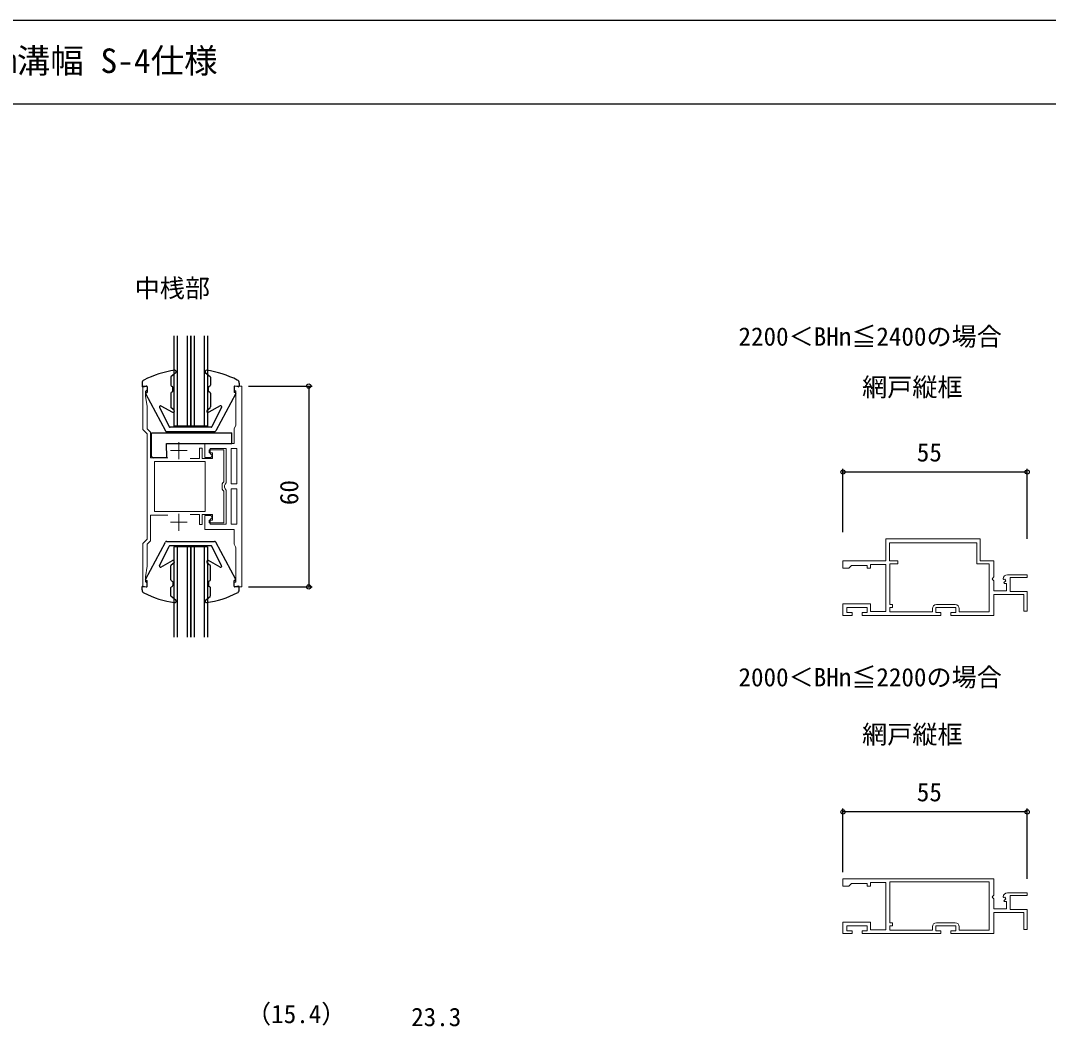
# Model space of a CAD drawing. Units: millimetres, scale not verified. Extents: x -437 to 438, y -331 to 329.
# Drawn here: x -133.1 to 173.9, y -6.7 to 293.7 of the extents above; entities that cross this region are included whole.
import ezdxf
from ezdxf.enums import TextEntityAlignment as Align

# ---------------------------------------------------------------- set-up
doc = ezdxf.new("R2010")
doc.units = ezdxf.units.MM
doc.header["$LTSCALE"] = 2
for name, color, linetype in [('0-1_USER1', 3, 'Continuous'), ('0-4_YKK_12', 2, 'Continuous'), ('0-5_YKK_13', 4, 'Continuous'), ('0-7_YKK_D', 6, 'Continuous'), ('0-8_YKK_ZWAK', 7, 'Continuous')]:
    doc.layers.add(name, color=color, linetype=linetype)
doc.layers.add('0-2_YKK_11', color=7, linetype='Continuous', lineweight=18)
doc.styles.add('ＭＳ ゴシック', font='')
doc.styles.get('ＭＳ ゴシック').set_extended_font_data('MS Gothic')

msp = doc.modelspace()

# ---------------------------------------------------------------- linework, layer by layer
at = {"layer": '0-2_YKK_11'}
for p, q in [((-85.795, 167.736), (-85.795, 162.736)), ((-88.295, 165.236), (-83.295, 165.236)), ((-85.795, 146.336), (-85.795, 141.336)), ((-88.295, 143.836), (-83.295, 143.836)), ((140.4, 119.253), (146, 119.253)), ((146, 24.253), (140.4, 24.253))]:
    msp.add_line(p, q, dxfattribs=at)
for points in [[(-89.131, 163.136), (-94.295, 163.136), (-94.295, 170.791), (-95.295, 171.791), (-95.295, 178.379), (-95.795, 181.536), (-95.795, 182.936), (-95.595, 183.136), (-95.295, 183.436), (-95.295, 184.536), (-96.595, 184.536), (-96.595, 171.536), (-95.295, 170.236), (-95.295, 154.536), (-95.295, 138.836), (-96.595, 137.536), (-96.595, 124.536), (-95.295, 124.536), (-95.295, 125.636), (-95.595, 125.936), (-95.795, 126.136), (-95.795, 127.536), (-95.295, 130.692), (-95.295, 137.28), (-94.295, 138.28), (-94.295, 145.936), (-89.131, 145.936)], [(-82.396, 146.136), (-79.595, 146.136), (-79.595, 143.136), (-78.795, 143.136), (-78.795, 146.136), (-75.795, 146.136), (-75.795, 144.436), (-76.795, 144.436), (-76.795, 143.636), (-72.395, 143.636), (-72.395, 153.136), (-72.645, 153.431), (-72.895, 153.727), (-72.895, 155.344), (-72.645, 155.64), (-72.395, 155.936), (-72.395, 165.436), (-76.795, 165.436), (-76.795, 164.636), (-75.795, 164.636), (-75.795, 162.936), (-78.795, 162.936), (-78.795, 165.936), (-79.595, 165.936), (-79.595, 162.936), (-82.396, 162.936)], [(114.2, 130.153), (112.5, 130.153), (112.5, 132.353), (125.3, 132.353), (125.3, 138.853)], [(125.3, 138.853), (153.5, 138.853), (153.5, 132.353), (157.5, 132.353), (157.5, 127.522), (157.047, 126.982), (157.2, 126.653), (157.5, 126.353), (157.5, 123.353), (161.3, 123.353), (161.3, 125.553), (160.683, 125.553), (160.576, 125.812), (161.141, 126.377), (160.871, 126.845), (160.552, 126.76), (160.301, 126.971)], [(152.5, 137.753), (126.4, 137.753), (126.4, 132.353), (128.9, 132.353), (128.9, 131.453), (126.5, 131.453), (126.5, 119.253), (127.3, 119.253), (127.3, 118.353), (126.5, 118.353), (126.5, 117.053), (139.2, 117.053), (139.2, 118.053)], [(147.2, 118.053), (147.2, 117.053), (156.2, 117.053), (156.2, 131.453), (152.5, 131.453), (152.5, 137.753)], [(161.595, 128.153), (167.5, 128.153), (167.5, 127.353), (162.4, 127.353), (162.4, 123.153), (167.5, 123.153), (167.5, 117.253), (166.5, 117.253), (166.5, 122.253), (157.5, 122.253), (157.5, 116.053), (144.7, 116.053), (144.7, 116.853), (146.2, 116.853), (146.2, 118.353), (140.2, 118.353), (140.2, 116.853), (141.7, 116.853), (141.7, 116.053), (118.2, 116.053), (118.2, 116.853), (119.7, 116.853), (119.7, 118.353), (113.7, 118.353), (113.7, 116.853), (115.2, 116.853), (115.2, 116.053), (112.5, 116.053), (112.5, 119.453), (120.7, 119.453), (120.7, 117.153), (125.3, 117.153), (125.3, 131.253), (120.7, 131.253), (120.7, 130.153), (119.7, 130.153), (119.7, 130.953), (115, 130.953), (114.5, 130.453), (114.2, 130.153)], [(157.5, 37.353), (112.5, 37.353), (112.5, 35.153), (114.2, 35.153), (114.5, 35.453), (115, 35.953), (119.7, 35.953), (119.7, 35.153), (120.7, 35.153), (120.7, 36.253), (125.3, 36.253), (125.3, 22.153), (120.7, 22.153), (120.7, 24.453), (112.5, 24.453), (112.5, 21.053), (115.2, 21.053), (115.2, 21.853), (113.7, 21.853), (113.7, 23.353), (119.7, 23.353), (119.7, 21.853), (118.2, 21.853), (118.2, 21.053), (141.7, 21.053), (141.7, 21.853), (140.2, 21.853), (140.2, 23.353), (146.2, 23.353), (146.2, 21.853), (144.7, 21.853), (144.7, 21.053), (157.5, 21.053), (157.5, 27.253), (166.5, 27.253), (166.5, 22.253), (167.5, 22.253), (167.5, 28.153), (162.4, 28.153), (162.4, 32.353)], [(160.301, 31.971), (160.552, 31.76), (160.871, 31.845), (161.141, 31.377), (160.576, 30.812), (160.683, 30.553), (161.3, 30.553), (161.3, 28.353), (157.5, 28.353), (157.5, 31.353), (157.2, 31.653), (157.047, 31.982), (157.5, 32.522), (157.5, 37.353)], [(126.5, 36.453), (156.2, 36.453), (156.2, 22.053), (147.2, 22.053), (147.2, 23.053)], [(139.2, 23.053), (139.2, 22.053), (126.5, 22.053), (126.5, 23.353), (127.3, 23.353), (127.3, 24.253), (126.5, 24.253), (126.5, 36.453)], [(162.4, 32.353), (167.5, 32.353), (167.5, 33.153), (161.595, 33.153)]]:
    msp.add_lwpolyline(points, dxfattribs=at)
for points in [[(-66.995, 184.536), (-66.995, 124.536), (-69.295, 124.536), (-69.295, 125.936), (-68.795, 125.936), (-68.795, 136.236), (-68.91, 136.472), (-69.295, 137.26), (-69.295, 141.736), (-77.995, 141.736), (-77.995, 145.836), (-76.295, 145.836), (-75.795, 145.336), (-76.232, 144.839), (-76.495, 144.542), (-76.495, 143.236), (-71.69, 143.236), (-71.69, 153.417), (-71.943, 153.851), (-72.195, 154.286), (-72.195, 154.786), (-71.943, 155.22), (-71.69, 155.654), (-71.69, 165.836), (-76.495, 165.836), (-76.495, 164.529), (-76.232, 164.232), (-75.795, 163.736), (-76.295, 163.236), (-77.995, 163.236), (-77.995, 167.336), (-69.295, 167.336), (-69.295, 171.811), (-68.91, 172.599), (-68.795, 172.836), (-68.795, 183.136), (-69.291, 183.136), (-69.291, 184.536)], [(-70.19, 155.286), (-70.19, 165.836), (-68.49, 165.836), (-68.49, 155.286)], [(-77.895, 147.036), (-77.895, 162.036), (-93.095, 162.036), (-93.095, 147.036)], [(-68.49, 143.236), (-68.49, 153.786), (-70.19, 153.786), (-70.19, 143.236)]]:
    msp.add_lwpolyline(points, close=True, dxfattribs=at)
for centre, radius, start, end in [((161.595, 126.853), 1.3, 89.99998, 174.7841), ((140.4, 118.053), 1.2, 90.00001, 179.99999), ((146, 118.053), 1.2, 0.00001, 89.99999), ((161.595, 31.853), 1.3, 89.99998, 174.7841), ((140.4, 23.053), 1.2, 90.00001, 179.99999), ((146, 23.053), 1.2, 0.00001, 89.99999)]:
    msp.add_arc(centre, radius, start, end, dxfattribs=at)
at = {"layer": '0-4_YKK_12'}
for p, q in [((-87.341, 199.536), (-87.341, 172.536)), ((-86.341, 199.536), (-86.341, 172.536)), ((-83.341, 199.536), (-83.341, 172.536)), ((-82.341, 199.536), (-82.341, 172.536)), ((-82.241, 199.536), (-82.241, 172.536)), ((-81.241, 199.536), (-81.241, 172.536)), ((-78.241, 199.536), (-78.241, 172.536)), ((-77.241, 199.536), (-77.241, 172.536)), ((-82.341, 172.536), (-87.341, 172.536)), ((-82.341, 172.536), (-82.241, 172.536)), ((-77.241, 172.536), (-82.241, 172.536)), ((-86.343, 136.537), (-86.343, 109.536)), ((-83.343, 136.537), (-83.343, 109.536)), ((-82.343, 136.537), (-82.343, 109.536)), ((-82.343, 136.537), (-82.243, 136.537)), ((-81.243, 136.537), (-81.243, 109.536)), ((-78.243, 136.537), (-78.243, 109.536)), ((-77.243, 136.537), (-77.243, 109.536))]:
    msp.add_line(p, q, dxfattribs=at)
for points in [[(-82.343, 136.537), (-87.343, 136.537), (-87.343, 109.536)], [(-77.243, 136.537), (-82.243, 136.537), (-82.243, 109.536)]]:
    msp.add_lwpolyline(points, dxfattribs=at)
at = {"layer": '0-5_YKK_13'}
for p, q in [((-86.734, 188.529), (-88.084, 187.396)), ((-77.849, 188.529), (-76.499, 187.396)), ((-96.791, 185.428), (-96.791, 184.536)), ((-96.554, 184.339), (-95.528, 184.532)), ((-95.291, 184.336), (-95.291, 182.636)), ((-88.191, 187.167), (-88.191, 184.752)), ((-87.986, 184.467), (-87.797, 184.404)), ((-76.597, 184.467), (-76.786, 184.404)), ((-76.391, 187.167), (-76.391, 184.752)), ((-69.291, 184.336), (-69.291, 182.636)), ((-68.028, 184.339), (-69.054, 184.532)), ((-67.791, 185.428), (-67.791, 184.536)), ((-95.768, 182.342), (-89.833, 171.2)), ((-95.591, 182.636), (-95.291, 182.636)), ((-88.191, 182.419), (-88.191, 178.285)), ((-87.986, 182.704), (-87.797, 182.767)), ((-87.591, 183.052), (-87.591, 184.119)), ((-76.991, 183.052), (-76.991, 184.119)), ((-76.597, 182.704), (-76.786, 182.767)), ((-76.391, 182.419), (-76.391, 178.285)), ((-68.815, 182.342), (-74.75, 171.2)), ((-68.991, 182.636), (-69.291, 182.636)), ((-91.56, 178.202), (-88.674, 172.402)), ((-91.146, 178.598), (-87.685, 176.685)), ((-87.234, 177.342), (-88.084, 178.055)), ((-77.349, 177.342), (-76.499, 178.055)), ((-73.436, 178.598), (-76.898, 176.685)), ((-73.023, 178.202), (-75.909, 172.402)), ((-76.177, 172.236), (-88.406, 172.236)), ((-93.995, 167.336), (-93.995, 170.536)), ((-93.995, 170.536), (-69.995, 170.536)), ((-89.391, 170.936), (-75.192, 170.936)), ((-69.995, 167.336), (-69.995, 170.536)), ((-93.995, 163.636), (-93.995, 167.336)), ((-89.495, 167.336), (-69.995, 167.336)), ((-89.422, 163.136), (-89.495, 167.336)), ((-89.422, 163.136), (-93.495, 163.136)), ((-89.393, 138.137), (-75.193, 138.137)), ((-95.77, 126.731), (-89.834, 137.872)), ((-91.562, 130.871), (-88.676, 136.671)), ((-76.179, 136.837), (-88.407, 136.837)), ((-73.025, 130.871), (-75.91, 136.671)), ((-68.817, 126.731), (-74.752, 137.872)), ((-91.148, 130.475), (-87.687, 132.387)), ((-73.438, 130.475), (-76.9, 132.387)), ((-88.193, 126.654), (-88.193, 130.788)), ((-87.236, 131.731), (-88.086, 131.018)), ((-77.35, 131.731), (-76.5, 131.018)), ((-76.393, 126.654), (-76.393, 130.788)), ((-95.593, 126.437), (-95.293, 126.437)), ((-95.293, 124.737), (-95.293, 126.437)), ((-87.988, 126.369), (-87.798, 126.306)), ((-87.593, 126.021), (-87.593, 124.954)), ((-76.993, 126.021), (-76.993, 124.954)), ((-76.598, 126.369), (-76.788, 126.306)), ((-68.993, 126.437), (-69.293, 126.437)), ((-69.293, 124.737), (-69.293, 126.437)), ((-96.793, 123.645), (-96.793, 124.537)), ((-96.556, 124.734), (-95.53, 124.541)), ((-88.193, 121.906), (-88.193, 124.321)), ((-87.988, 124.606), (-87.798, 124.669)), ((-76.598, 124.606), (-76.788, 124.669)), ((-76.393, 121.906), (-76.393, 124.321)), ((-68.03, 124.734), (-69.056, 124.541)), ((-67.793, 123.645), (-67.793, 124.537)), ((-86.736, 120.544), (-88.086, 121.677)), ((-77.85, 120.544), (-76.5, 121.677))]:
    msp.add_line(p, q, dxfattribs=at)
for centre, radius, start, end in [((-82.707, 159.547), 30, 98.32236, 116.81981), ((-87.891, 187.167), 0.3, 130, 180), ((-86.991, 188.836), 0.4, 310, 98.32236), ((-77.591, 188.836), 0.4, 81.67764, 230), ((-81.876, 159.547), 30, 63.18019, 81.67764), ((-76.691, 187.167), 0.3, 0, 50), ((-95.791, 185.428), 1, 116.81981, 180), ((-96.591, 184.536), 0.2, 180, 280.65851), ((-95.491, 184.336), 0.2, 0, 100.65851), ((-87.891, 184.752), 0.3, 180, 251.56429), ((-87.891, 184.119), 0.3, 0, 71.56429), ((-76.691, 184.119), 0.3, 108.43571, 180), ((-76.691, 184.752), 0.3, 288.43571, 0), ((-69.091, 184.336), 0.2, 79.34149, 180), ((-68.791, 185.428), 1, 360, 63.18019), ((-67.991, 184.536), 0.2, 259.34149, 0), ((-95.591, 182.436), 0.2, 90, 208.04641), ((-87.891, 182.419), 0.3, 108.43571, 180), ((-87.891, 183.052), 0.3, 288.43571, 0), ((-76.691, 183.052), 0.3, 180, 251.56429), ((-76.691, 182.419), 0.3, 0, 71.56429), ((-68.991, 182.436), 0.2, 331.95359, 90), ((-91.291, 178.336), 0.3, 61.07656, 206.45265), ((-87.891, 178.285), 0.3, 180, 230), ((-76.691, 178.285), 0.3, 310, 0), ((-73.291, 178.336), 0.3, 333.54735, 118.92344), ((-87.491, 177.036), 0.4, 241.07656, 50), ((-77.091, 177.036), 0.4, 130, 298.92344), ((-88.406, 172.536), 0.3, 206.45265, 270), ((-76.177, 172.536), 0.3, 270, 333.54735), ((-89.391, 171.436), 0.5, 208.04641, 270), ((-75.192, 171.436), 0.5, 270, 331.95359), ((-93.495, 163.636), 0.5, 180, 270), ((-89.393, 137.637), 0.5, 90, 151.95359), ((-75.193, 137.637), 0.5, 28.04641, 90), ((-88.407, 136.537), 0.3, 90, 153.54735), ((-76.179, 136.537), 0.3, 26.45265, 90), ((-87.493, 132.037), 0.4, 310, 118.92344), ((-77.093, 132.037), 0.4, 61.07656, 230), ((-91.293, 130.737), 0.3, 153.54735, 298.92344), ((-87.893, 130.788), 0.3, 130, 180), ((-76.693, 130.788), 0.3, 0, 50), ((-73.293, 130.737), 0.3, 241.07656, 26.45265), ((-95.593, 126.637), 0.2, 151.95359, 270), ((-87.893, 126.654), 0.3, 180, 251.56429), ((-87.893, 126.021), 0.3, 0, 71.56429), ((-76.693, 126.021), 0.3, 108.43571, 180), ((-76.693, 126.654), 0.3, 288.43571, 360), ((-68.993, 126.637), 0.2, 270, 28.04641), ((-96.593, 124.537), 0.2, 79.34149, 180), ((-95.793, 123.645), 1, 180, 243.18019), ((-95.493, 124.737), 0.2, 259.34149, 0), ((-87.893, 124.321), 0.3, 108.43571, 180), ((-87.893, 124.954), 0.3, 288.43571, 0), ((-76.693, 124.954), 0.3, 180, 251.56429), ((-76.693, 124.321), 0.3, 360, 71.56429), ((-69.093, 124.737), 0.2, 180, 280.65851), ((-68.793, 123.645), 1, 296.81981, 0), ((-67.993, 124.537), 0.2, 360, 100.65851), ((-82.709, 149.526), 30, 243.18019, 261.67764), ((-87.893, 121.906), 0.3, 180, 230), ((-86.993, 120.237), 0.4, 261.67764, 50), ((-77.593, 120.237), 0.4, 130, 278.32236), ((-81.878, 149.526), 30, 278.32236, 296.81981), ((-76.693, 121.906), 0.3, 310, 0)]:
    msp.add_arc(centre, radius, start, end, dxfattribs=at)
at = {"layer": '0-7_YKK_D'}
for p, q in [((-64.995, 184.536), (-45.995, 184.536)), ((-46.995, 184.536), (-46.995, 124.536)), ((112.5, 140.853), (112.5, 159.853)), ((167.5, 138.853), (167.5, 159.853)), ((167.5, 158.853), (112.5, 158.853)), ((-64.995, 124.536), (-45.995, 124.536)), ((112.5, 39.353), (112.5, 58.353)), ((167.5, 37.353), (167.5, 58.353)), ((167.5, 57.353), (112.5, 57.353))]:
    msp.add_line(p, q, dxfattribs=at)
for centre in [(-46.995, 184.536), (112.5, 158.853), (167.5, 158.853), (-46.995, 124.536), (112.5, 57.353), (167.5, 57.353)]:
    msp.add_circle(centre, 0.637, dxfattribs=at)
at = {"layer": '0-8_YKK_ZWAK'}
for p, q in [((438.2, 293.7), (-436.8, 293.7)), ((438.2, 268.7), (-436.8, 268.7))]:
    msp.add_line(p, q, dxfattribs=at)

# ---------------------------------------------------------------- texts
at = {"layer": '0-1_USER1', "style": 'ＭＳ ゴシック'}
for s, height, p in [('引違い窓 テラスタイプ 高強度 26㎜溝幅 S-4仕様', 7.331, (-299.106, 275.831)), ('中桟部', 5.499, (-99.008, 209.38)), ('2200＜BHn≦2400の場合', 5.499, (81.3, 194.931)), ('網戸縦框', 5.499, (118.203, 179.81)), ('2000＜BHn≦2200の場合', 5.499, (81.3, 93.179)), ('網戸縦框', 5.499, (118.203, 76.094))]:
    msp.add_text(s, height=height, dxfattribs=at).set_placement(p, align=Align.BOTTOM_LEFT)
at = {"layer": '0-7_YKK_D', "style": 'ＭＳ ゴシック'}
for s, p in [('55', (134.545, 160.353)), ('55', (134.545, 58.853)), ('（15.4）', (-65.736, -7.403)), ('23.3', (-16.44, -8.297))]:
    msp.add_text(s, height=5.499, dxfattribs=at).set_placement(p, align=Align.BOTTOM_LEFT)
msp.add_text('60', height=5.499, rotation=90, dxfattribs=at).set_placement((-48.495, 148.974), align=Align.BOTTOM_LEFT)

doc.saveas('drawing.dxf')
